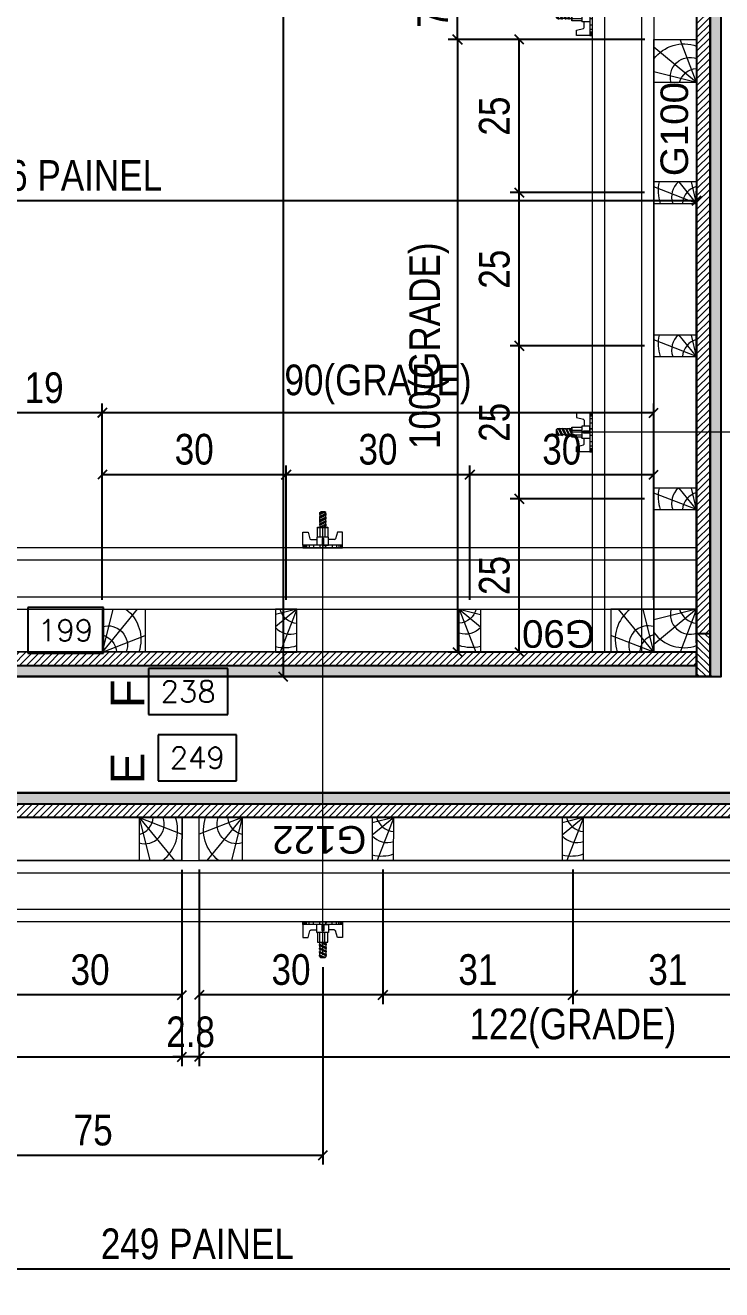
# Model space of a CAD drawing. Extents: x 14400 to 27878, y -21631 to 6985.
# Drawn here: x 23256.3 to 23483.7, y -2249 to -1836.1 of the extents above; entities that cross this region are included whole.
import ezdxf
from ezdxf.enums import TextEntityAlignment as Align

# ---------------------------------------------------------------- set-up
doc = ezdxf.new("R2010")
doc.units = 0
for name, color, linetype in [('CHAPA', 1, 'Continuous'), ('COTA', 241, 'Continuous'), ('MEIO_PONT', 93, 'Continuous'), ('SARRAFO', 251, 'Continuous'), ('TEXTO_GERAL', 7, 'Continuous')]:
    doc.layers.add(name, color=color, linetype=linetype)
for name, color, linetype, lineweight in [('Hachura', 251, 'Continuous', 9), ('Madeira', 126, 'Continuous', 18), ('Perfil Metálico', 224, 'Continuous', 18)]:
    doc.layers.add(name, color=color, linetype=linetype, lineweight=lineweight)
doc.styles.add('ARIAL', font='arial.ttf')
doc.styles.add('COTA TECNICA 2X', font='techl___.ttf', dxfattribs={"height": 10})
doc.styles.add('ROMANS', font='romans.shx')
doc.styles.add('SANSSERIF', font='sas_____.pfb')
doc.dimstyles.new('SECAO PILAR', dxfattribs={"dimtxt": 10, "dimasz": 3, "dimexe": 3, "dimexo": 3, "dimgap": 3, "dimtad": 1, "dimdec": 1, "dimlfac": 0.5, "dimzin": 12, "dimdsep": 46, "dimtxsty": 'COTA TECNICA 2X', "dimblk1": 'OBLIQUE', "dimblk2": 'OBLIQUE', "dimsah": 1, "dimcen": 0.9, "dimclrd": 256, "dimclre": 256, "dimclrt": 256, "dimadec": 1, "dimazin": 3, "dimtfac": 1, "dimtdec": 1, "dimtmove": 0, "dimatfit": 3, "dimfxl": 1, "dimtolj": 1, "dimtzin": 12, "dimarcsym": 0})
doc.dimstyles.new('SECÇÃO 2', dxfattribs={"dimtxt": 7, "dimasz": 6, "dimexe": 0.18, "dimexo": 2, "dimgap": -4, "dimtad": 3, "dimdec": 1, "dimlfac": 0.5, "dimzin": 12, "dimdsep": 46, "dimtxsty": 'ROMANS', "dimblk": 'ARCHTICK', "dimcen": 0.09, "dimse1": 1, "dimse2": 1, "dimsd1": 1, "dimsd2": 1, "dimclrd": 180, "dimclre": 5, "dimclrt": 1, "dimadec": 0, "dimazin": 3, "dimtfac": 1, "dimtdec": 1, "dimtofl": 0, "dimtmove": 0, "dimatfit": 3, "dimldrblk": 'ARCHTICK', "dimfxl": 1, "dimtolj": 1, "dimtzin": 0, "dimarcsym": 0})
pattern_1 = [(45, (30228.2152, -239.5054), (-1.122532, 1.122532), [])]

# ---------------------------------------------------------------- blocks, each defined once
blk = doc.blocks.new('_Oblique')
at = {"color": 0, "linetype": 'ByBlock', "lineweight": -2}
blk.add_line((-0.5, -0.5), (0.5, 0.5), dxfattribs=at)
blk = doc.blocks.new('*D97')
at = {"layer": 'COTA', "lineweight": -2, "transparency": 16777216}
for p, q in [((23063.47, -2097.79), (23063.47, -2245.15)), ((23561.47, -2097.74), (23561.47, -2245.15)), ((23063.47, -2242.15), (23561.47, -2242.15))]:
    blk.add_line(p, q, dxfattribs=at)
at = {"layer": 'Defpoints', "color": 0, "transparency": 16777216}
for p in [(23063.47, -2094.79), (23561.47, -2094.74), (23561.47, -2242.15)]:
    blk.add_point(p, dxfattribs=at)
at = {"layer": 'COTA', "lineweight": -2, "transparency": 16777216, "xscale": 3, "yscale": 3, "zscale": 3, "rotation": 180}
blk.add_blockref('_Oblique', (23063.47, -2242.15), dxfattribs=at)
at = {"layer": 'COTA', "lineweight": -2, "transparency": 16777216, "xscale": 3, "yscale": 3, "zscale": 3}
blk.add_blockref('_Oblique', (23561.47, -2242.15), dxfattribs=at)
at = {"layer": 'COTA', "transparency": 16777216, "insert": (23312.47, -2234.04), "char_height": 10, "attachment_point": 5, "style": 'COTA TECNICA 2X'}
blk.add_mtext('\\A1;249 PAINEL', dxfattribs=at)
blk = doc.blocks.new('*D32')
at = {"layer": 'COTA', "color": 180, "lineweight": -2, "transparency": 16777216}
for p, q in [((23322.47, -2046.15), (23296.47, -2046.15)), ((23296.47, -2046.15), (23296.47, -2061.15)), ((23322.47, -2061.15), (23322.47, -2046.15)), ((23296.47, -2061.15), (23322.47, -2061.15))]:
    blk.add_line(p, q, dxfattribs=at)
at = {"layer": 'Defpoints', "color": 0, "transparency": 16777216}
for p in [(23085.47, -2065.15), (23085.47, -2086.74), (23561.47, -2086.74)]:
    blk.add_point(p, dxfattribs=at)
at = {"layer": 'COTA', "color": 1, "transparency": 16777216, "insert": (23309.47, -2053.65), "char_height": 7, "attachment_point": 5, "style": 'ROMANS'}
blk.add_mtext('\\A1;238', dxfattribs=at)
blk = doc.blocks.new('_ArchTick')
at = {"color": 0, "linetype": 'ByBlock', "const_width": 0.15}
blk.add_lwpolyline([(-0.5, -0.5), (0.5, 0.5)], dxfattribs=at)
blk = doc.blocks.new('PONTALETE')
at = {"layer": 'Madeira'}
for q in [(2.71, 7), (7, 5.76), (7, 1.74)]:
    blk.add_line((0, 0), q, dxfattribs=at)
blk.add_lwpolyline([(0, 0), (7, 0), (7, 7), (0, 7)], close=True, dxfattribs=at)
for centre, radius, start, end in [((2.04, 0.06), 6.23, 37.2818, 109.0913), ((1.09, 0.9), 3.19, 343.603, 109.9847), ((-0.21, -0.78), 3.09, 14.6322, 86.0383)]:
    blk.add_arc(centre, radius, start, end, dxfattribs=at)
blk = doc.blocks.new('MEIO PONTALETE')
at = {"layer": 'Madeira'}
for q in [(2.71, 7), (3.5, 2.88), (3.5, 0.87)]:
    blk.add_line((0, 0), q, dxfattribs=at)
blk.add_lwpolyline([(0, 0), (3.5, 0), (3.5, 7), (0, 7)], close=True, dxfattribs=at)
for centre, radius, start, end in [((2.04, 0.06), 6.23, 76.4499, 109.0913), ((1.09, 0.9), 3.19, 40.9063, 109.9847), ((-0.21, -0.78), 3.09, 14.6322, 86.0383)]:
    blk.add_arc(centre, radius, start, end, dxfattribs=at)
blk = doc.blocks.new('*D36')
at = {"layer": 'COTA', "lineweight": -2, "transparency": 16777216}
for p, q in [((23313.06, -2111.75), (23313.06, -2175.9)), ((23557.05, -2111.78), (23557.05, -2175.9)), ((23313.06, -2172.9), (23557.05, -2172.9))]:
    blk.add_line(p, q, dxfattribs=at)
at = {"layer": 'Defpoints', "color": 0, "transparency": 16777216}
for p in [(23313.06, -2108.75), (23557.05, -2108.78), (23557.05, -2172.9)]:
    blk.add_point(p, dxfattribs=at)
at = {"layer": 'COTA', "lineweight": -2, "transparency": 16777216, "xscale": 3, "yscale": 3, "zscale": 3, "rotation": 180}
blk.add_blockref('_Oblique', (23313.06, -2172.9), dxfattribs=at)
at = {"layer": 'COTA', "lineweight": -2, "transparency": 16777216, "xscale": 3, "yscale": 3, "zscale": 3}
blk.add_blockref('_Oblique', (23557.05, -2172.9), dxfattribs=at)
at = {"layer": 'COTA', "transparency": 16777216, "insert": (23435.06, -2163.68), "char_height": 10, "attachment_point": 5, "style": 'COTA TECNICA 2X'}
blk.add_mtext('\\A1;122(GRADE)', dxfattribs=at)
blk = doc.blocks.new('*D101')
at = {"layer": 'COTA', "lineweight": -2, "transparency": 16777216}
for p, q in [((23435.05, -2111.76), (23435.05, -2155.7)), ((23497.05, -2111.76), (23497.05, -2155.7)), ((23497.05, -2152.7), (23435.05, -2152.7))]:
    blk.add_line(p, q, dxfattribs=at)
at = {"layer": 'Defpoints', "color": 0, "transparency": 16777216}
for p in [(23435.05, -2108.76), (23497.05, -2108.76), (23435.05, -2152.7)]:
    blk.add_point(p, dxfattribs=at)
at = {"layer": 'COTA', "lineweight": -2, "transparency": 16777216, "xscale": 3, "yscale": 3, "zscale": 3, "rotation": 180}
blk.add_blockref('_Oblique', (23435.05, -2152.7), dxfattribs=at)
at = {"layer": 'COTA', "lineweight": -2, "transparency": 16777216, "xscale": 3, "yscale": 3, "zscale": 3}
blk.add_blockref('_Oblique', (23497.05, -2152.7), dxfattribs=at)
at = {"layer": 'COTA', "transparency": 16777216, "insert": (23466.05, -2144.48), "char_height": 10, "attachment_point": 5, "style": 'COTA TECNICA 2X'}
blk.add_mtext('\\A1;31', dxfattribs=at)
blk = doc.blocks.new('*D102')
at = {"layer": 'COTA', "lineweight": -2, "transparency": 16777216}
for p, q in [((23373.05, -2111.76), (23373.05, -2155.7)), ((23435.05, -2111.76), (23435.05, -2155.7)), ((23435.05, -2152.7), (23373.05, -2152.7))]:
    blk.add_line(p, q, dxfattribs=at)
at = {"layer": 'Defpoints', "color": 0, "transparency": 16777216}
for p in [(23373.05, -2108.76), (23435.05, -2108.76), (23373.05, -2152.7)]:
    blk.add_point(p, dxfattribs=at)
at = {"layer": 'COTA', "lineweight": -2, "transparency": 16777216, "xscale": 3, "yscale": 3, "zscale": 3, "rotation": 180}
blk.add_blockref('_Oblique', (23373.05, -2152.7), dxfattribs=at)
at = {"layer": 'COTA', "lineweight": -2, "transparency": 16777216, "xscale": 3, "yscale": 3, "zscale": 3}
blk.add_blockref('_Oblique', (23435.05, -2152.7), dxfattribs=at)
at = {"layer": 'COTA', "transparency": 16777216, "insert": (23404.05, -2144.48), "char_height": 10, "attachment_point": 5, "style": 'COTA TECNICA 2X'}
blk.add_mtext('\\A1;31', dxfattribs=at)
blk = doc.blocks.new('*D103')
at = {"layer": 'COTA', "lineweight": -2, "transparency": 16777216}
for p, q in [((23313.06, -2111.76), (23313.06, -2155.7)), ((23373.05, -2111.76), (23373.05, -2155.7)), ((23373.05, -2152.7), (23313.06, -2152.7))]:
    blk.add_line(p, q, dxfattribs=at)
at = {"layer": 'Defpoints', "color": 0, "transparency": 16777216}
for p in [(23313.06, -2108.76), (23373.05, -2108.76), (23313.06, -2152.7)]:
    blk.add_point(p, dxfattribs=at)
at = {"layer": 'COTA', "lineweight": -2, "transparency": 16777216, "xscale": 3, "yscale": 3, "zscale": 3, "rotation": 180}
blk.add_blockref('_Oblique', (23313.06, -2152.7), dxfattribs=at)
at = {"layer": 'COTA', "lineweight": -2, "transparency": 16777216, "xscale": 3, "yscale": 3, "zscale": 3}
blk.add_blockref('_Oblique', (23373.05, -2152.7), dxfattribs=at)
at = {"layer": 'COTA', "transparency": 16777216, "insert": (23343.06, -2144.48), "char_height": 10, "attachment_point": 5, "style": 'COTA TECNICA 2X'}
blk.add_mtext('\\A1;30', dxfattribs=at)
blk = doc.blocks.new('*D37')
at = {"layer": 'COTA', "lineweight": -2, "transparency": 16777216}
for p, q in [((23247.45, -2111.79), (23247.45, -2155.72)), ((23307.45, -2111.8), (23307.45, -2155.72)), ((23307.45, -2152.72), (23247.45, -2152.72))]:
    blk.add_line(p, q, dxfattribs=at)
at = {"layer": 'Defpoints', "color": 0, "transparency": 16777216}
for p in [(23247.45, -2108.79), (23307.45, -2108.8), (23247.45, -2152.72)]:
    blk.add_point(p, dxfattribs=at)
at = {"layer": 'COTA', "lineweight": -2, "transparency": 16777216, "xscale": 3, "yscale": 3, "zscale": 3, "rotation": 180}
blk.add_blockref('_Oblique', (23247.45, -2152.72), dxfattribs=at)
at = {"layer": 'COTA', "lineweight": -2, "transparency": 16777216, "xscale": 3, "yscale": 3, "zscale": 3}
blk.add_blockref('_Oblique', (23307.45, -2152.72), dxfattribs=at)
at = {"layer": 'COTA', "transparency": 16777216, "insert": (23277.45, -2144.5), "char_height": 10, "attachment_point": 5, "style": 'COTA TECNICA 2X'}
blk.add_mtext('\\A1;30', dxfattribs=at)
blk = doc.blocks.new('*D38')
at = {"layer": 'COTA', "lineweight": -2, "transparency": 16777216}
for p, q in [((23063.45, -2111.77), (23063.45, -2175.92)), ((23307.45, -2111.8), (23307.45, -2175.92)), ((23063.45, -2172.92), (23307.45, -2172.92))]:
    blk.add_line(p, q, dxfattribs=at)
at = {"layer": 'Defpoints', "color": 0, "transparency": 16777216}
for p in [(23063.45, -2108.77), (23307.45, -2108.8), (23307.45, -2172.92)]:
    blk.add_point(p, dxfattribs=at)
at = {"layer": 'COTA', "lineweight": -2, "transparency": 16777216, "xscale": 3, "yscale": 3, "zscale": 3, "rotation": 180}
blk.add_blockref('_Oblique', (23063.45, -2172.92), dxfattribs=at)
at = {"layer": 'COTA', "lineweight": -2, "transparency": 16777216, "xscale": 3, "yscale": 3, "zscale": 3}
blk.add_blockref('_Oblique', (23307.45, -2172.92), dxfattribs=at)
at = {"layer": 'COTA', "transparency": 16777216, "insert": (23185.45, -2163.7), "char_height": 10, "attachment_point": 5, "style": 'COTA TECNICA 2X'}
blk.add_mtext('\\A1;122(GRADE)', dxfattribs=at)
blk = doc.blocks.new('*D39')
at = {"layer": 'COTA', "lineweight": -2, "transparency": 16777216}
for p, q in [((23307.45, -2111.8), (23307.45, -2175.92)), ((23313.06, -2111.75), (23313.06, -2175.92)), ((23307.45, -2172.92), (23304.45, -2172.92)), ((23313.06, -2172.92), (23307.45, -2172.92)), ((23313.06, -2172.92), (23316.06, -2172.92))]:
    blk.add_line(p, q, dxfattribs=at)
at = {"layer": 'Defpoints', "color": 0, "transparency": 16777216}
for p in [(23307.45, -2108.8), (23313.06, -2108.75), (23307.45, -2172.92)]:
    blk.add_point(p, dxfattribs=at)
at = {"layer": 'COTA', "lineweight": -2, "transparency": 16777216, "xscale": 3, "yscale": 3, "zscale": 3}
blk.add_blockref('_Oblique', (23307.45, -2172.92), dxfattribs=at)
at = {"layer": 'COTA', "lineweight": -2, "transparency": 16777216, "xscale": 3, "yscale": 3, "zscale": 3, "rotation": 180}
blk.add_blockref('_Oblique', (23313.06, -2172.92), dxfattribs=at)
at = {"layer": 'COTA', "transparency": 16777216, "insert": (23310.25, -2164.82), "char_height": 10, "attachment_point": 5, "style": 'COTA TECNICA 2X'}
blk.add_mtext('\\A1;2.8', dxfattribs=at)
blk = doc.blocks.new('*D48')
at = {"layer": 'COTA', "lineweight": -2, "transparency": 16777216}
for p, q in [((23458.5, -1990.73), (23414.57, -1990.73)), ((23417.57, -2040.73), (23417.57, -1990.73)), ((23458.49, -2040.73), (23414.57, -2040.73))]:
    blk.add_line(p, q, dxfattribs=at)
at = {"layer": 'Defpoints', "color": 0, "transparency": 16777216}
for p in [(23417.57, -1990.73), (23461.5, -1990.73), (23461.49, -2040.73)]:
    blk.add_point(p, dxfattribs=at)
at = {"layer": 'COTA', "lineweight": -2, "transparency": 16777216, "xscale": 3, "yscale": 3, "zscale": 3}
for p, rotation in [((23417.57, -1990.73), 90), ((23417.57, -2040.73), 270)]:
    blk.add_blockref('_Oblique', p, dxfattribs=dict(at, rotation=rotation))
at = {"layer": 'COTA', "transparency": 16777216, "insert": (23409.46, -2015.73), "char_height": 10, "attachment_point": 5, "rotation": 90, "style": 'COTA TECNICA 2X'}
blk.add_mtext('\\A1;25', dxfattribs=at)
blk = doc.blocks.new('*D49')
at = {"layer": 'COTA', "lineweight": -2, "transparency": 16777216}
for p, q in [((23458.52, -1840.73), (23394.37, -1840.73)), ((23397.37, -1840.73), (23397.37, -2040.73)), ((23458.49, -2040.73), (23394.37, -2040.73))]:
    blk.add_line(p, q, dxfattribs=at)
at = {"layer": 'Defpoints', "color": 0, "transparency": 16777216}
for p in [(23461.52, -1840.73), (23397.37, -2040.73), (23461.49, -2040.73)]:
    blk.add_point(p, dxfattribs=at)
at = {"layer": 'COTA', "lineweight": -2, "transparency": 16777216, "xscale": 3, "yscale": 3, "zscale": 3}
for p, rotation in [((23397.37, -1840.73), 90), ((23397.37, -2040.73), 270)]:
    blk.add_blockref('_Oblique', p, dxfattribs=dict(at, rotation=rotation))
at = {"layer": 'COTA', "transparency": 16777216, "insert": (23388.15, -1940.73), "char_height": 10, "attachment_point": 5, "rotation": 90, "style": 'COTA TECNICA 2X'}
blk.add_mtext('\\A1;100(GRADE)', dxfattribs=at)
blk = doc.blocks.new('*D50')
at = {"layer": 'COTA', "lineweight": -2, "transparency": 16777216}
for p, q in [((23458.5, -1940.73), (23414.57, -1940.73)), ((23417.57, -1990.73), (23417.57, -1940.73)), ((23458.5, -1990.73), (23414.57, -1990.73))]:
    blk.add_line(p, q, dxfattribs=at)
at = {"layer": 'Defpoints', "color": 0, "transparency": 16777216}
for p in [(23417.57, -1940.73), (23461.5, -1940.73), (23461.5, -1990.73)]:
    blk.add_point(p, dxfattribs=at)
at = {"layer": 'COTA', "lineweight": -2, "transparency": 16777216, "xscale": 3, "yscale": 3, "zscale": 3}
for p, rotation in [((23417.57, -1940.73), 90), ((23417.57, -1990.73), 270)]:
    blk.add_blockref('_Oblique', p, dxfattribs=dict(at, rotation=rotation))
at = {"layer": 'COTA', "transparency": 16777216, "insert": (23409.46, -1965.73), "char_height": 10, "attachment_point": 5, "rotation": 90, "style": 'COTA TECNICA 2X'}
blk.add_mtext('\\A1;25', dxfattribs=at)
blk = doc.blocks.new('*D51')
at = {"layer": 'COTA', "lineweight": -2, "transparency": 16777216}
for p, q in [((23458.5, -1890.73), (23414.57, -1890.73)), ((23417.57, -1940.73), (23417.57, -1890.73)), ((23458.5, -1940.73), (23414.57, -1940.73))]:
    blk.add_line(p, q, dxfattribs=at)
at = {"layer": 'Defpoints', "color": 0, "transparency": 16777216}
for p in [(23417.57, -1890.73), (23461.5, -1890.73), (23461.5, -1940.73)]:
    blk.add_point(p, dxfattribs=at)
at = {"layer": 'COTA', "lineweight": -2, "transparency": 16777216, "xscale": 3, "yscale": 3, "zscale": 3}
for p, rotation in [((23417.57, -1890.73), 90), ((23417.57, -1940.73), 270)]:
    blk.add_blockref('_Oblique', p, dxfattribs=dict(at, rotation=rotation))
at = {"layer": 'COTA', "transparency": 16777216, "insert": (23409.46, -1915.73), "char_height": 10, "attachment_point": 5, "rotation": 90, "style": 'COTA TECNICA 2X'}
blk.add_mtext('\\A1;25', dxfattribs=at)
blk = doc.blocks.new('*D52')
at = {"layer": 'COTA', "lineweight": -2, "transparency": 16777216}
for p, q in [((23458.5, -1840.73), (23414.57, -1840.73)), ((23417.57, -1890.73), (23417.57, -1840.73)), ((23458.5, -1890.73), (23414.57, -1890.73))]:
    blk.add_line(p, q, dxfattribs=at)
at = {"layer": 'Defpoints', "color": 0, "transparency": 16777216}
for p in [(23417.57, -1840.73), (23461.5, -1840.73), (23461.5, -1890.73)]:
    blk.add_point(p, dxfattribs=at)
at = {"layer": 'COTA', "lineweight": -2, "transparency": 16777216, "xscale": 3, "yscale": 3, "zscale": 3}
for p, rotation in [((23417.57, -1840.73), 90), ((23417.57, -1890.73), 270)]:
    blk.add_blockref('_Oblique', p, dxfattribs=dict(at, rotation=rotation))
at = {"layer": 'COTA', "transparency": 16777216, "insert": (23409.46, -1865.73), "char_height": 10, "attachment_point": 5, "rotation": 90, "style": 'COTA TECNICA 2X'}
blk.add_mtext('\\A1;25', dxfattribs=at)
blk = doc.blocks.new('*D130')
at = {"layer": 'COTA', "lineweight": -2, "transparency": 16777216}
for p, q in [((23458.49, -1826.73), (23394.37, -1826.73)), ((23397.37, -1840.73), (23397.37, -1826.73)), ((23458.47, -1840.73), (23394.37, -1840.73))]:
    blk.add_line(p, q, dxfattribs=at)
at = {"layer": 'Defpoints', "color": 0, "transparency": 16777216}
for p in [(23397.37, -1826.73), (23461.49, -1826.73), (23461.47, -1840.73)]:
    blk.add_point(p, dxfattribs=at)
at = {"layer": 'COTA', "lineweight": -2, "transparency": 16777216, "xscale": 3, "yscale": 3, "zscale": 3}
for p, rotation in [((23397.37, -1826.73), 90), ((23397.37, -1840.73), 270)]:
    blk.add_blockref('_Oblique', p, dxfattribs=dict(at, rotation=rotation))
at = {"layer": 'COTA', "transparency": 16777216, "insert": (23389.3, -1833.73), "char_height": 10, "attachment_point": 5, "rotation": 90, "style": 'COTA TECNICA 2X'}
blk.add_mtext('\\A1;7', dxfattribs=at)
blk = doc.blocks.new('*D85')
at = {"layer": 'COTA', "lineweight": -2, "transparency": 16777216}
for p, q in [((23281.44, -2023.73), (23281.44, -1979.8)), ((23341.44, -2023.73), (23341.44, -1979.8)), ((23281.44, -1982.8), (23341.44, -1982.8))]:
    blk.add_line(p, q, dxfattribs=at)
at = {"layer": 'Defpoints', "color": 0, "transparency": 16777216}
for p in [(23341.44, -1982.8), (23281.44, -2026.73), (23341.44, -2026.73)]:
    blk.add_point(p, dxfattribs=at)
at = {"layer": 'COTA', "lineweight": -2, "transparency": 16777216, "xscale": 3, "yscale": 3, "zscale": 3, "rotation": 180}
blk.add_blockref('_Oblique', (23281.44, -1982.8), dxfattribs=at)
at = {"layer": 'COTA', "lineweight": -2, "transparency": 16777216, "xscale": 3, "yscale": 3, "zscale": 3}
blk.add_blockref('_Oblique', (23341.44, -1982.8), dxfattribs=at)
at = {"layer": 'COTA', "transparency": 16777216, "insert": (23311.44, -1974.58), "char_height": 10, "attachment_point": 5, "style": 'COTA TECNICA 2X'}
blk.add_mtext('\\A1;30', dxfattribs=at)
blk = doc.blocks.new('*D86')
at = {"layer": 'COTA', "lineweight": -2, "transparency": 16777216}
for p, q in [((23341.44, -2023.73), (23341.44, -1979.8)), ((23401.44, -2023.73), (23401.44, -1979.8)), ((23341.44, -1982.8), (23401.44, -1982.8))]:
    blk.add_line(p, q, dxfattribs=at)
at = {"layer": 'Defpoints', "color": 0, "transparency": 16777216}
for p in [(23401.44, -1982.8), (23341.44, -2026.73), (23401.44, -2026.73)]:
    blk.add_point(p, dxfattribs=at)
at = {"layer": 'COTA', "lineweight": -2, "transparency": 16777216, "xscale": 3, "yscale": 3, "zscale": 3, "rotation": 180}
blk.add_blockref('_Oblique', (23341.44, -1982.8), dxfattribs=at)
at = {"layer": 'COTA', "lineweight": -2, "transparency": 16777216, "xscale": 3, "yscale": 3, "zscale": 3}
blk.add_blockref('_Oblique', (23401.44, -1982.8), dxfattribs=at)
at = {"layer": 'COTA', "transparency": 16777216, "insert": (23371.44, -1974.58), "char_height": 10, "attachment_point": 5, "style": 'COTA TECNICA 2X'}
blk.add_mtext('\\A1;30', dxfattribs=at)
blk = doc.blocks.new('*D87')
at = {"layer": 'COTA', "lineweight": -2, "transparency": 16777216}
for p, q in [((23401.44, -2023.73), (23401.44, -1979.8)), ((23461.44, -2023.73), (23461.44, -1979.8)), ((23401.44, -1982.8), (23461.44, -1982.8))]:
    blk.add_line(p, q, dxfattribs=at)
at = {"layer": 'Defpoints', "color": 0, "transparency": 16777216}
for p in [(23461.44, -1982.8), (23401.44, -2026.73), (23461.44, -2026.73)]:
    blk.add_point(p, dxfattribs=at)
at = {"layer": 'COTA', "lineweight": -2, "transparency": 16777216, "xscale": 3, "yscale": 3, "zscale": 3, "rotation": 180}
blk.add_blockref('_Oblique', (23401.44, -1982.8), dxfattribs=at)
at = {"layer": 'COTA', "lineweight": -2, "transparency": 16777216, "xscale": 3, "yscale": 3, "zscale": 3}
blk.add_blockref('_Oblique', (23461.44, -1982.8), dxfattribs=at)
at = {"layer": 'COTA', "transparency": 16777216, "insert": (23431.44, -1974.58), "char_height": 10, "attachment_point": 5, "style": 'COTA TECNICA 2X'}
blk.add_mtext('\\A1;30', dxfattribs=at)
blk = doc.blocks.new('*D88')
at = {"layer": 'COTA', "lineweight": -2, "transparency": 16777216}
for p, q in [((23281.44, -2023.73), (23281.44, -1959.61)), ((23461.44, -2023.73), (23461.44, -1959.61)), ((23461.44, -1962.61), (23281.44, -1962.61))]:
    blk.add_line(p, q, dxfattribs=at)
at = {"layer": 'Defpoints', "color": 0, "transparency": 16777216}
for p in [(23281.44, -1962.61), (23281.44, -2026.73), (23461.44, -2026.73)]:
    blk.add_point(p, dxfattribs=at)
at = {"layer": 'COTA', "lineweight": -2, "transparency": 16777216, "xscale": 3, "yscale": 3, "zscale": 3, "rotation": 180}
blk.add_blockref('_Oblique', (23281.44, -1962.61), dxfattribs=at)
at = {"layer": 'COTA', "lineweight": -2, "transparency": 16777216, "xscale": 3, "yscale": 3, "zscale": 3}
blk.add_blockref('_Oblique', (23461.44, -1962.61), dxfattribs=at)
at = {"layer": 'COTA', "transparency": 16777216, "insert": (23371.44, -1953.38), "char_height": 10, "attachment_point": 5, "style": 'COTA TECNICA 2X'}
blk.add_mtext('\\A1;90(GRADE)', dxfattribs=at)
blk = doc.blocks.new('*D93')
at = {"layer": 'COTA', "lineweight": -2, "transparency": 16777216}
for p, q in [((23243.45, -2023.7), (23243.45, -1959.58)), ((23281.44, -2023.73), (23281.44, -1959.58)), ((23281.44, -1962.58), (23243.45, -1962.58))]:
    blk.add_line(p, q, dxfattribs=at)
at = {"layer": 'Defpoints', "color": 0, "transparency": 16777216}
for p in [(23243.45, -1962.58), (23243.45, -2026.7), (23281.44, -2026.73)]:
    blk.add_point(p, dxfattribs=at)
at = {"layer": 'COTA', "lineweight": -2, "transparency": 16777216, "xscale": 3, "yscale": 3, "zscale": 3, "rotation": 180}
blk.add_blockref('_Oblique', (23243.45, -1962.58), dxfattribs=at)
at = {"layer": 'COTA', "lineweight": -2, "transparency": 16777216, "xscale": 3, "yscale": 3, "zscale": 3}
blk.add_blockref('_Oblique', (23281.44, -1962.58), dxfattribs=at)
at = {"layer": 'COTA', "transparency": 16777216, "insert": (23262.44, -1954.49), "char_height": 10, "attachment_point": 5, "style": 'COTA TECNICA 2X'}
blk.add_mtext('\\A1;19', dxfattribs=at)
blk = doc.blocks.new('C')
at = {"layer": 'Hachura', "color": 0}
for p, q in [((0, 3.22), (0, -3.22)), ((0.45, 3.22), (0, 3.22)), ((0.46, 3.16), (0, 3.16)), ((0.46, 3.05), (0, 3.05)), ((0.46, 2.88), (0, 2.88)), ((0, 2.75), (0, -1.16)), ((0.46, 2.65), (0, 2.65)), ((0.46, 2.23), (0, 2.23)), ((0.45, -3.23), (0.45, 3.22)), ((0.45, 3.22), (2.58, 3.22)), ((2.58, 2.39), (1.47, 2.09)), ((2.58, 3.22), (2.58, 2.39)), ((0.46, 1.51), (0, 1.51)), ((0.39, 0.49), (0.17, 0.49)), ((1.74, 0.97), (0.45, 0.97)), ((1.45, 0.1), (0.45, 0.1)), ((1.35, 1.94), (1.35, 0.96)), ((1.74, -0.97), (1.74, 0.97)), ((1.74, 0.97), (1.74, 0.84)), ((1.74, 0.97), (1.74, 0.84)), ((1.74, 0.84), (3.35, 0.84)), ((3.35, 0.45), (1.74, 0.45)), ((3.32, 0.84), (3.32, -0.84)), ((3.35, 0.84), (3.35, -0.84)), ((3.68, 0.45), (3.35, 0.45)), ((3.84, -0.52), (3.35, 0.45)), ((3.35, 0.06), (3.67, -0.57)), ((3.68, 0.45), (4.16, -0.52)), ((3.72, 0.5), (4.25, -0.57)), ((4.37, -0.55), (3.83, 0.53)), ((4.15, 0.45), (3.93, 0.45)), ((4.42, -0.52), (3.93, 0.45)), ((4.15, 0.45), (4.26, 0.45)), ((4.26, 0.45), (4.74, -0.52)), ((4.3, 0.5), (4.83, -0.57)), ((4.95, -0.55), (4.41, 0.53)), ((4.51, 0.45), (4.84, 0.45)), ((5, -0.52), (4.51, 0.45)), ((4.84, 0.45), (5.32, -0.52)), ((4.88, 0.5), (5.41, -0.57)), ((5.53, -0.55), (4.99, 0.53)), ((5.58, -0.52), (5.09, 0.45)), ((5.42, 0.45), (5.09, 0.45)), ((5.58, -0.52), (5.09, 0.45)), ((5.42, 0.45), (5.74, -0.19)), ((5.46, 0.5), (5.74, -0.07)), ((5.74, 0.19), (5.57, 0.53)), ((5.74, 0.32), (5.68, 0.45)), ((5.68, 0.45), (5.74, 0.45)), ((5.74, 0.45), (5.9, 0.29)), ((5.74, 0.45), (5.74, -0.52)), ((5.9, -0.36), (5.9, 0.29)), ((0.45, 0), (0, 0)), ((0.46, -1.52), (0, -1.52)), ((0.08, -0.48), (0.29, -0.48)), ((0.29, -0.48), (0.4, -0.48)), ((0.45, 0), (0.45, -0.97)), ((0.45, -0.16), (1.45, -0.16)), ((0.45, -0.65), (0.45, -0.32)), ((0.45, -3.23), (0.45, -0.65)), ((0.45, -0.97), (1.74, -0.97)), ((1.35, -1.94), (1.35, -0.97)), ((3.35, -0.32), (1.74, -0.32)), ((3.35, -0.84), (1.74, -0.84)), ((3.35, -0.07), (3.58, -0.52)), ((3.35, -0.52), (3.58, -0.52)), ((3.84, -0.52), (4.16, -0.52)), ((4.42, -0.52), (4.74, -0.52)), ((4.63, -0.52), (4.74, -0.52)), ((5, -0.52), (5.32, -0.52)), ((5.58, -0.52), (5.74, -0.52)), ((5.74, -0.52), (5.9, -0.36)), ((5.74, -0.52), (5.74, -0.52)), ((0.46, -2.23), (0, -2.23)), ((0.46, -2.65), (0, -2.65)), ((0.46, -2.88), (0, -2.88)), ((0.46, -3.05), (0, -3.05)), ((0.46, -3.16), (0, -3.16)), ((0, -3.22), (2.57, -3.22)), ((2.58, -2.39), (1.47, -2.1)), ((2.58, -3.23), (2.58, -2.39))]:
    blk.add_line(p, q, dxfattribs=at)
for centre, radius, start, end in [((1.52, 1.94), 0.161, 104.7436, 180), ((1.44, -0.03), 0.129, 272.695, 87.305), ((3.81, 0.39), 0.143, 25.5688, 154.4312), ((4.39, 0.39), 0.143, 25.5688, 154.4312), ((4.97, 0.39), 0.143, 25.5688, 154.4312), ((5.55, 0.39), 0.143, 25.5688, 154.4312), ((0.17, -0.37), 0.174, 221.744, 317.8592), ((1.52, -1.94), 0.161, 180, 255.2564), ((3.71, -0.4), 0.174, 222.1408, 318.256), ((4.29, -0.4), 0.174, 222.1408, 318.256), ((4.87, -0.4), 0.174, 222.1408, 318.256), ((5.45, -0.4), 0.174, 222.1408, 318.256), ((5.61, -0.4), 0.174, 317.8592, 318.256)]:
    blk.add_arc(centre, radius, start, end, dxfattribs=at)
blk = doc.blocks.new('*D134')
at = {"layer": 'COTA', "lineweight": -2, "transparency": 16777216}
for p, q in [((23203.47, -2143.59), (23203.47, -2208.02)), ((23353.47, -2143.59), (23353.47, -2208.02)), ((23203.47, -2205.02), (23353.47, -2205.02))]:
    blk.add_line(p, q, dxfattribs=at)
at = {"layer": 'Defpoints', "color": 0, "transparency": 16777216}
for p in [(23203.47, -2140.59), (23353.47, -2140.59), (23353.47, -2205.02)]:
    blk.add_point(p, dxfattribs=at)
at = {"layer": 'COTA', "lineweight": -2, "transparency": 16777216, "xscale": 3, "yscale": 3, "zscale": 3, "rotation": 180}
blk.add_blockref('_Oblique', (23203.47, -2205.02), dxfattribs=at)
at = {"layer": 'COTA', "lineweight": -2, "transparency": 16777216, "xscale": 3, "yscale": 3, "zscale": 3}
blk.add_blockref('_Oblique', (23353.47, -2205.02), dxfattribs=at)
at = {"layer": 'COTA', "transparency": 16777216, "insert": (23278.47, -2196.91), "char_height": 10, "attachment_point": 5, "style": 'COTA TECNICA 2X'}
blk.add_mtext('\\A1;75', dxfattribs=at)
blk = doc.blocks.new('*D72')
at = {"layer": 'COTA', "lineweight": -2, "transparency": 16777216}
for p, q in [((23063.47, -2037.64), (23063.47, -1890.28)), ((23475.47, -2037.78), (23475.47, -1890.28)), ((23063.47, -1893.28), (23475.47, -1893.28))]:
    blk.add_line(p, q, dxfattribs=at)
at = {"layer": 'Defpoints', "color": 0, "transparency": 16777216}
for p in [(23475.47, -1893.28), (23063.47, -2040.64), (23475.47, -2040.78)]:
    blk.add_point(p, dxfattribs=at)
at = {"layer": 'COTA', "lineweight": -2, "transparency": 16777216, "xscale": 3, "yscale": 3, "zscale": 3, "rotation": 180}
blk.add_blockref('_Oblique', (23063.47, -1893.28), dxfattribs=at)
at = {"layer": 'COTA', "lineweight": -2, "transparency": 16777216, "xscale": 3, "yscale": 3, "zscale": 3}
blk.add_blockref('_Oblique', (23475.47, -1893.28), dxfattribs=at)
at = {"layer": 'COTA', "transparency": 16777216, "insert": (23269.47, -1885.18), "char_height": 10, "attachment_point": 5, "style": 'COTA TECNICA 2X'}
blk.add_mtext('\\A1;206 PAINEL', dxfattribs=at)
blk = doc.blocks.new('*D73')
at = {"layer": 'COTA', "linetype": 'ByBlock', "lineweight": -2, "transparency": 16777216}
for p, q in [((23480.47, -1188.74), (23337.45, -1188.74)), ((23340.45, -1188.74), (23340.45, -2048.74)), ((23480.47, -2048.74), (23337.45, -2048.74))]:
    blk.add_line(p, q, dxfattribs=at)
at = {"layer": 'Defpoints', "color": 0, "linetype": 'ByBlock', "transparency": 16777216}
for p in [(23483.47, -1188.74), (23340.45, -2048.74), (23483.47, -2048.74)]:
    blk.add_point(p, dxfattribs=at)
at = {"layer": 'COTA', "linetype": 'ByBlock', "lineweight": -2, "transparency": 16777216, "xscale": 3, "yscale": 3, "zscale": 3}
for p, rotation in [((23340.45, -1188.74), 90), ((23340.45, -2048.74), 270)]:
    blk.add_blockref('_Oblique', p, dxfattribs=dict(at, rotation=rotation))
at = {"layer": 'COTA', "linetype": 'ByBlock', "transparency": 16777216, "insert": (23332.23, -1618.74), "char_height": 10, "attachment_point": 5, "rotation": 90, "style": 'COTA TECNICA 2X'}
blk.add_mtext('\\A1;430 PAINEL', dxfattribs=at)
blk = doc.blocks.new('*D141')
at = {"layer": 'COTA', "color": 180, "lineweight": -2, "transparency": 16777216}
for p, q in [((23281.8, -2026.14), (23257.14, -2026.14)), ((23257.14, -2026.14), (23257.14, -2041.14)), ((23281.8, -2041.14), (23281.8, -2026.14)), ((23257.14, -2041.14), (23281.8, -2041.14))]:
    blk.add_line(p, q, dxfattribs=at)
at = {"layer": 'Defpoints', "color": 0, "transparency": 16777216}
for p in [(23085.47, -2045.14), (23085.47, -2048.74), (23483.47, -2048.74)]:
    blk.add_point(p, dxfattribs=at)
at = {"layer": 'COTA', "color": 1, "transparency": 16777216, "insert": (23269.47, -2033.64), "char_height": 7, "attachment_point": 5, "style": 'ROMANS'}
blk.add_mtext('\\A1;199', dxfattribs=at)
blk = doc.blocks.new('*D142')
at = {"layer": 'COTA', "color": 180, "lineweight": -2, "transparency": 16777216}
for p, q in [((23499.31, -1605.74), (23484.31, -1605.74)), ((23484.31, -1605.74), (23484.31, -1631.74)), ((23499.31, -1631.74), (23499.31, -1605.74)), ((23484.31, -1631.74), (23499.31, -1631.74))]:
    blk.add_line(p, q, dxfattribs=at)
at = {"layer": 'Defpoints', "color": 0, "transparency": 16777216}
for p in [(23483.47, -1188.74), (23503.31, -1188.74), (23483.47, -2048.74)]:
    blk.add_point(p, dxfattribs=at)
at = {"layer": 'COTA', "color": 1, "transparency": 16777216, "insert": (23491.81, -1618.74), "char_height": 7, "attachment_point": 5, "rotation": 90, "style": 'ROMANS'}
blk.add_mtext('\\A1;430', dxfattribs=at)
blk = doc.blocks.new('*D262')
at = {"layer": 'COTA', "color": 180, "lineweight": -2, "transparency": 16777216}
for p, q in [((23325.3, -2067.74), (23299.64, -2067.74)), ((23299.64, -2067.74), (23299.64, -2082.74)), ((23325.3, -2082.74), (23325.3, -2067.74)), ((23299.64, -2082.74), (23325.3, -2082.74))]:
    blk.add_line(p, q, dxfattribs=at)
at = {"layer": 'Defpoints', "color": 0, "transparency": 16777216}
for p in [(23063.47, -2086.74), (23063.47, -2086.74), (23561.47, -2086.74)]:
    blk.add_point(p, dxfattribs=at)
at = {"layer": 'COTA', "color": 1, "transparency": 16777216, "insert": (23312.47, -2075.24), "char_height": 7, "attachment_point": 5, "style": 'ROMANS'}
blk.add_mtext('\\A1;249', dxfattribs=at)

msp = doc.modelspace()

# ---------------------------------------------------------------- hatches: boundary and pattern name
at = {"layer": 'Hachura'}
h = msp.add_hatch(color=256, dxfattribs=at)
h.dxf.hatch_style = 1
h.paths.add_polyline_path([(23479.87, -2048.743), (23483.47, -2048.743), (23483.47, -1188.743), (23479.87, -1188.743)])
h = msp.add_hatch(dxfattribs=at)
h.set_pattern_fill('ANSI31', color=256, scale=0.5, angle=360, style=0)
h.set_pattern_definition([(45, (30228.2152, -246.5054), (-1.122532, 1.122532), [])])
h.paths.add_polyline_path([(23475.471, -2034.743), (23479.871, -2034.743), (23479.87, -1202.816), (23475.47, -1202.816)])
h = msp.add_hatch(dxfattribs=at)
h.set_pattern_fill('ANSI31', color=256, scale=0.5, angle=270, style=0)
h.set_pattern_definition([(315, (46076.6064, -13226.0395), (1.12253202, 1.12253202), [])])
h.paths.add_polyline_path([(23479.871, -2048.743), (23475.471, -2048.743), (23475.471, -2034.743), (23479.871, -2034.743)])
h = msp.add_hatch(dxfattribs=at)
h.set_pattern_fill('ANSI31', color=256, scale=0.5, angle=360, style=0)
h.set_pattern_definition(pattern_1)
h.paths.add_polyline_path([(23475.47, -2045.143), (23475.47, -2040.743), (23063.47, -2040.701), (23063.47, -2045.143)])
h = msp.add_hatch(color=256, dxfattribs=at)
h.dxf.hatch_style = 1
h.paths.add_polyline_path([(23475.47, -2045.143), (23063.47, -2045.143), (23063.47, -2048.743), (23475.47, -2048.743)])
h = msp.add_hatch(color=256, dxfattribs=at)
h.dxf.hatch_style = 1
h.paths.add_polyline_path([(23561.47, -2090.343), (23561.47, -2086.743), (23063.47, -2086.743), (23063.47, -2090.343)])
h = msp.add_hatch(dxfattribs=at)
h.set_pattern_fill('ANSI31', color=256, scale=0.5, angle=360, style=0)
h.set_pattern_definition(pattern_1)
h.paths.add_polyline_path([(23063.47, -2090.343), (23063.47, -2094.785), (23223.47, -2094.785), (23557.069, -2094.743), (23557.069, -2094.743), (23561.47, -2094.743), (23561.47, -2090.343)])

# ---------------------------------------------------------------- linework, layer by layer
at = {"layer": 'CHAPA'}
for points in [[(23479.87, -2048.743), (23483.47, -2048.743), (23483.47, -1188.743), (23479.87, -1188.743)], [(23475.47, -2048.743), (23063.47, -2048.743), (23063.47, -2045.143), (23475.47, -2045.143)], [(23561.47, -2086.743), (23063.47, -2086.743), (23063.47, -2090.343), (23561.47, -2090.343)]]:
    msp.add_lwpolyline(points, close=True, dxfattribs=at)
at = {"layer": 'Hachura'}
for p, q in [((23614.27, -1968.928), (23434.46, -1968.927)), ((23353.398, -2139.586), (23353.406, -1999.7))]:
    msp.add_line(p, q, dxfattribs=at)
at = {"layer": 'Madeira'}
for points in [[(23475.47, -2040.743), (23461.47, -2040.727), (23461.472, -1840.734), (23475.472, -1840.75)], [(23281.46, -2040.727), (23281.46, -2026.727), (23461.46, -2026.727), (23461.46, -2040.727)], [(23307.463, -2094.787), (23307.447, -2108.787), (23063.454, -2108.785), (23063.47, -2094.785)], [(23557.069, -2094.766), (23557.054, -2108.766), (23313.061, -2108.764), (23313.076, -2094.764)]]:
    msp.add_lwpolyline(points, close=True, dxfattribs=at)
at = {"layer": 'Perfil Metálico'}
for points in [[(23441.43, -1196.745), (23461.43, -1196.745), (23461.46, -2040.727), (23441.46, -2040.727)], [(23041.454, -2006.7), (23041.454, -2026.7), (23475.47, -2026.699), (23475.47, -2006.699)], [(23041.454, -2128.785), (23041.454, -2108.785), (23591.479, -2108.785), (23591.479, -2128.785)]]:
    msp.add_lwpolyline(points, close=True, dxfattribs=at)
for points in [[(23445.46, -2040.727), (23445.43, -1196.745)], [(23457.43, -1196.745), (23457.46, -2040.727)], [(23475.47, -2010.699), (23041.454, -2010.7)], [(23041.454, -2022.7), (23475.47, -2022.699)], [(23041.454, -2112.785), (23591.479, -2112.785)], [(23591.479, -2124.785), (23041.454, -2124.785)]]:
    msp.add_lwpolyline(points, dxfattribs=at)
at = {"layer": 'SARRAFO'}
for p, q in [((23475.47, -2040.743), (23063.47, -2040.701)), ((23561.47, -2094.743), (23063.47, -2094.785))]:
    msp.add_line(p, q, dxfattribs=at)
for points in [[(23479.87, -2048.743), (23479.87, -1188.743), (23475.47, -1188.743), (23475.47, -2048.743), (23479.871, -2048.743)], [(23479.871, -2048.743), (23479.871, -2034.743), (23475.471, -2034.743), (23475.471, -2048.743)], [(23063.47, -2040.701), (23063.47, -2048.743), (23475.47, -2048.743), (23475.47, -2040.743)], [(23063.47, -2094.785), (23063.47, -2086.743), (23561.47, -2086.743), (23561.47, -2094.743)]]:
    msp.add_lwpolyline(points, dxfattribs=at)

# ---------------------------------------------------------------- block references
at = {"layer": 'Hachura', "linetype": 'Continuous', "yscale": 2, "zscale": 2}
for p, xscale, rotation in [((23441.46, -1832.937), 2, 180), ((23441.46, -1968.937), 2, 180), ((23353.396, -2006.7), 2, 90), ((23353.398, -2128.785), -2, 90)]:
    msp.add_blockref('C', p, dxfattribs=dict(at, xscale=xscale, rotation=rotation))
at = {"layer": 'Madeira'}
for name, p, xscale, yscale, zscale, rotation in [('PONTALETE', (23475.457, -1854.75), -2, 2, 2, 359.9370893031033), ('MEIO PONTALETE', (23475.468, -1894.243), 1.999999997962732, 1.999999997962732, 1.999999997962732, 89.93708930310325), ('MEIO PONTALETE', (23475.468, -1944.243), 1.999999997962732, 1.999999997962732, 1.999999997962732, 89.93708930310325), ('MEIO PONTALETE', (23475.468, -1994.243), 1.999999997962732, 1.999999997962732, 1.999999997962732, 89.93708930310325), ('PONTALETE', (23475.476, -2026.743), 2, 2, 2, 179.9370893031032), ('PONTALETE', (23293.463, -2094.781), 2, 2, 2, 269.9370893031033), ('PONTALETE', (23327.076, -2094.779), -2, 2, 2, 89.93708930310329), ('MEIO PONTALETE', (23376.569, -2094.768), 1.999999997962732, 1.999999997962732, 1.999999997962732, 179.9370893031032), ('MEIO PONTALETE', (23438.569, -2094.768), 1.999999997962732, 1.999999997962732, 1.999999997962732, 179.9370893031032)]:
    msp.add_blockref(name, p, dxfattribs=dict(at, xscale=xscale, yscale=yscale, zscale=zscale, rotation=rotation))
at = {"layer": 'MEIO_PONT'}
for name, p, xscale, yscale, zscale, rotation in [('PONTALETE', (23281.46, -2040.727), -2, 2, 2, 270), ('MEIO PONTALETE', (23344.96, -2026.727), 1.999999997962732, 1.999999997962732, 1.999999997962732, 180), ('MEIO PONTALETE', (23397.96, -2026.727), -1.999999997962732, 1.999999997962732, 1.999999997962732, 180), ('PONTALETE', (23461.46, -2040.727), 2, 2, 2, 90)]:
    msp.add_blockref(name, p, dxfattribs=dict(at, xscale=xscale, yscale=yscale, zscale=zscale, rotation=rotation))

# ---------------------------------------------------------------- texts
at = {"layer": 'TEXTO_GERAL', "color": 0, "linetype": 'Continuous', "style": 'SANSSERIF'}
for s, rotation, p in [('G100', 90, (23468.171, -1885.349)), ('G90', 180, (23442.233, -2034.84)), ('G122', 180, (23367.676, -2102.065))]:
    msp.add_text(s, height=9, rotation=rotation, dxfattribs=at).set_placement(p, align=Align.MIDDLE_LEFT)
at = {"layer": 'TEXTO_GERAL', "style": 'ARIAL'}
for s, p in [('F', (23289.676, -2054.326)), ('E', (23289.676, -2078.742))]:
    msp.add_text(s, height=11, rotation=90, dxfattribs=at).set_placement(p, align=Align.MIDDLE_CENTER)

# ---------------------------------------------------------------- dimensions: what is measured, and where the dimension line sits
at = {"layer": 'COTA', "linetype": 'ByBlock'}
dim = msp.add_linear_dim(base=(23340.446, -2048.743), p1=(23483.47, -1188.743), p2=(23483.47, -2048.743), angle=270, text='<> PAINEL', dimstyle='SECAO PILAR', override={"dimtmove": 1}, dxfattribs=at)
dim.commit()
dim.dimension.update_dxf_attribs({"geometry": '*D73', "text_midpoint": (23332.227, -1618.743)})
at = {"layer": 'COTA'}
for base, p1, p2, angle, dimstyle, picture, middle in [((23503.311, -1188.743), (23483.47, -2048.743), (23483.47, -1188.743), 90, 'SECÇÃO 2', '*D142', (23503.311, -1618.743)), ((23085.47, -2045.143), (23483.47, -2048.743), (23085.47, -2048.743), 180, 'SECÇÃO 2', '*D141', (23269.47, -2045.143)), ((23085.47, -2065.147), (23561.47, -2086.743), (23085.47, -2086.743), 180, 'SECÇÃO 2', '*D32', (23309.47, -2065.147)), ((23307.447, -2172.919), (23313.061, -2108.75), (23307.447, -2108.797), 180, 'SECAO PILAR', '*D39', (23310.254, -2172.919))]:
    dim = msp.add_linear_dim(base=base, p1=p1, p2=p2, angle=angle, dimstyle=dimstyle, dxfattribs=at)
    dim.commit()
    dim.dimension.update_dxf_attribs({"geometry": picture, "text_midpoint": middle, "dimtype": 160})
for base, p1, p2, angle, picture, middle in [((23397.372, -1826.734), (23461.472, -1840.734), (23461.494, -1826.734), 90, '*D130', (23389.299, -1833.734)), ((23417.565, -1840.735), (23461.504, -1890.728), (23461.504, -1840.735), 90, '*D52', (23409.455, -1865.731)), ((23417.565, -1890.728), (23461.504, -1940.728), (23461.504, -1890.728), 90, '*D51', (23409.455, -1915.728)), ((23417.565, -1940.728), (23461.504, -1990.728), (23461.504, -1940.728), 90, '*D50', (23409.455, -1965.728)), ((23243.446, -1962.578), (23281.439, -2026.727), (23243.446, -2026.704), 180, '*D93', (23262.443, -1954.491)), ((23417.565, -1990.728), (23461.492, -2040.728), (23461.504, -1990.728), 90, '*D48', (23409.455, -2015.728)), ((23247.447, -2152.724), (23307.447, -2108.797), (23247.447, -2108.785), 180, '*D37', (23277.447, -2144.505)), ((23313.061, -2152.703), (23373.054, -2108.764), (23313.061, -2108.764), 180, '*D103', (23343.058, -2144.483)), ((23373.054, -2152.703), (23435.054, -2108.764), (23373.054, -2108.764), 180, '*D102', (23404.054, -2144.483)), ((23435.054, -2152.703), (23497.054, -2108.764), (23435.054, -2108.764), 180, '*D101', (23466.054, -2144.483)), ((23353.466, -2205.021), (23203.466, -2140.586), (23353.466, -2140.586), 180, '*D134', (23278.466, -2196.911))]:
    dim = msp.add_linear_dim(base=base, p1=p1, p2=p2, angle=angle, dimstyle='SECAO PILAR', dxfattribs=at)
    dim.commit()
    dim.dimension.update_dxf_attribs({"geometry": picture, "text_midpoint": middle})
for base, p1, p2, angle, picture, middle in [((23397.37, -2040.728), (23461.517, -1840.735), (23461.492, -2040.728), 90, '*D49', (23388.149, -1940.731)), ((23307.447, -2172.919), (23063.454, -2108.771), (23307.447, -2108.797), 180, '*D38', (23185.451, -2163.698)), ((23557.054, -2172.898), (23313.061, -2108.75), (23557.054, -2108.776), 180, '*D36', (23435.058, -2163.677))]:
    dim = msp.add_linear_dim(base=base, p1=p1, p2=p2, angle=angle, text='<>(GRADE)', dimstyle='SECAO PILAR', dxfattribs=at)
    dim.commit()
    dim.dimension.update_dxf_attribs({"geometry": picture, "text_midpoint": middle})
for base, p1, p2, text, picture, middle in [((23475.47, -1893.278), (23063.47, -2040.639), (23475.47, -2040.776), '<> PAINEL', '*D72', (23269.47, -1885.175)), ((23281.439, -1962.605), (23461.436, -2026.731), (23281.439, -2026.727), '<>(GRADE)', '*D88', (23371.438, -1953.385)), ((23561.468, -2242.147), (23063.47, -2094.785), (23561.468, -2094.743), '<> PAINEL', '*D97', (23312.469, -2234.044))]:
    dim = msp.add_linear_dim(base=base, p1=p1, p2=p2, text=text, dimstyle='SECAO PILAR', dxfattribs=at)
    dim.commit()
    dim.dimension.update_dxf_attribs({"geometry": picture, "text_midpoint": middle})
for base, p1, p2, picture, middle in [((23341.439, -1982.8), (23281.439, -2026.727), (23341.439, -2026.727), '*D85', (23311.439, -1974.581)), ((23401.439, -1982.8), (23341.439, -2026.727), (23401.439, -2026.727), '*D86', (23371.439, -1974.581)), ((23461.439, -1982.8), (23401.439, -2026.727), (23461.439, -2026.731), '*D87', (23431.439, -1974.581))]:
    dim = msp.add_linear_dim(base=base, p1=p1, p2=p2, dimstyle='SECAO PILAR', dxfattribs=at)
    dim.commit()
    dim.dimension.update_dxf_attribs({"geometry": picture, "text_midpoint": middle})
dim = msp.add_linear_dim(base=(23063.47, -2086.743), p1=(23561.47, -2086.743), p2=(23063.47, -2086.743), dimstyle='SECÇÃO 2', dxfattribs=at)
dim.commit()
dim.dimension.update_dxf_attribs({"geometry": '*D262', "text_midpoint": (23312.47, -2086.743), "dimtype": 160})

doc.saveas('drawing.dxf')
